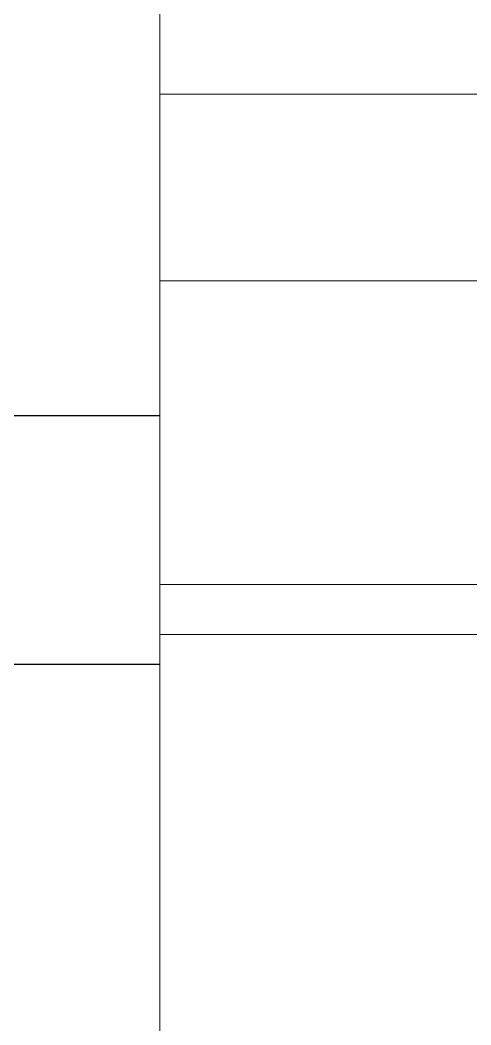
# Model space of a CAD drawing. Header units: millimetres. Extents: x 42151 to 59780, y 37376 to 44547.
# Drawn here: x 47647.3 to 47656.36, y 42989.92 to 43010.11 of the extents above; entities that cross this region are included whole.
import ezdxf

# ---------------------------------------------------------------- set-up
doc = ezdxf.new("R2010")
doc.units = ezdxf.units.MM
doc.set_wipeout_variables(frame=1)
doc.layers.add('! NO PLOT !', color=7, linetype='Continuous', true_color=0xff75dd, plot=False)
doc.layers.add('000-PI-Oprema', color=30, linetype='Continuous', lineweight=5)
doc.layers.add('004-PI-DIN Šina', color=3, linetype='Continuous')

# ---------------------------------------------------------------- blocks, each defined once
blk = doc.blocks.new('*U134')
at = {"layer": '004-PI-DIN Šina'}
blk.add_lwpolyline([(610, -17.5), (610, 17.5), (0, 17.5), (0, -17.5)], close=True, dxfattribs=at)
blk.add_lwpolyline([(0, -12.5), (610, -12.5)], dxfattribs=at)
blk = doc.blocks.new('Shrack distriblock 125A')
blk.add_wipeout([(50953.151, 45336.978), (51024.151, 45336.978), (51024.151, 45240.978), (51017.651, 45240.978), (51017.651, 45241.478), (50959.651, 45241.478), (50959.651, 45240.978), (50953.151, 45240.978), (50953.151, 45241.478)]).dxf.layer = '! NO PLOT !'
at = {"layer": '000-PI-Oprema'}
for p, q in [((50953.151, 45272.808), (50953.151, 45307.148)), ((50953.151, 45272.808), (50953.151, 45307.148)), ((50953.151, 45283.928), (50959.651, 45283.928)), ((50953.151, 45283.928), (50959.651, 45283.928)), ((50953.151, 45280.178), (50959.651, 45280.178)), ((50953.151, 45280.178), (50959.651, 45280.178)), ((50953.151, 45274.078), (50959.651, 45274.078)), ((50953.151, 45274.078), (50959.651, 45274.078)), ((50953.151, 45273.078), (50959.651, 45273.078)), ((50953.151, 45273.078), (50959.651, 45273.078)), ((50953.151, 45270.21), (50953.151, 45272.808)), ((50953.151, 45270.21), (50953.151, 45272.808)), ((50953.151, 45269.777), (50953.151, 45270.21)), ((50953.151, 45269.777), (50953.151, 45270.21)), ((50953.151, 45269.777), (50953.151, 45268.478)), ((50953.151, 45269.777), (50953.151, 45268.478)), ((50953.151, 45265.478), (50953.151, 45268.478)), ((50953.151, 45265.478), (50953.151, 45268.478)), ((50953.151, 45265.478), (50953.151, 45264.179)), ((50953.151, 45265.478), (50953.151, 45264.179))]:
    blk.add_line(p, q, dxfattribs=at)

msp = doc.modelspace()

# ---------------------------------------------------------------- block references
msp.add_blockref('*U134', (47138.026, 43014.668))

# ---------------------------------------------------------------- next in the draw order: block references
at = {"layer": '000-PI-Oprema'}
msp.add_blockref('Shrack distriblock 125A', (-3303.042, -2275.31), dxfattribs=at)

doc.saveas('drawing.dxf')
